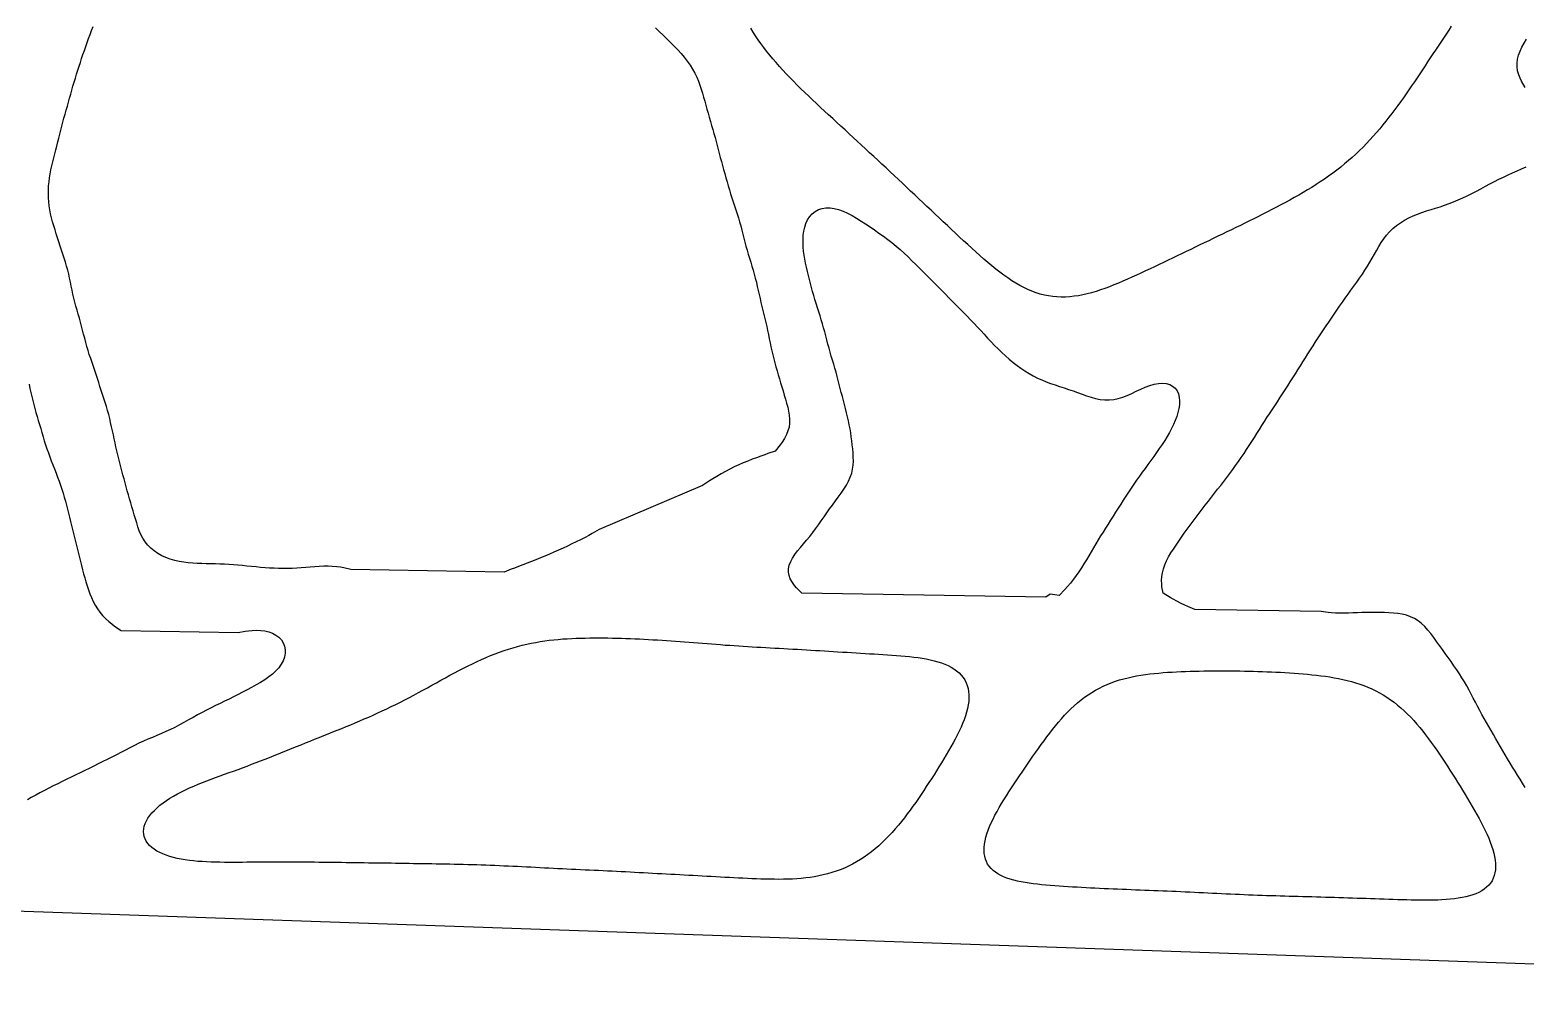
# Model space of a CAD drawing. Header units: metres. Extents: x 134 to 251, y -1 to 112.
# Drawn here: x 190.16 to 229.71, y -1.21 to 24.12 of the extents above; entities that cross this region are included whole.
import ezdxf

# ---------------------------------------------------------------- set-up
doc = ezdxf.new("R2010")
doc.units = ezdxf.units.M

msp = doc.modelspace()

# ---------------------------------------------------------------- linework, layer by layer
for points in [[(146.018, 2.336), (247.651, -1.213), (251.37, 105.298), (251.198, 104.811), (251.146, 104.324), (250.974, 103.837), (250.802, 103.35), (153.778, 106.739)], [(206.704, 24.177), (206.806, 24.078), (206.907, 23.981), (207.007, 23.884), (207.104, 23.788), (207.2, 23.692), (207.293, 23.595), (207.383, 23.496), (207.468, 23.396), (207.547, 23.293), (207.62, 23.189), (207.686, 23.084), (207.746, 22.978), (207.797, 22.872), (207.842, 22.765), (207.882, 22.658), (207.917, 22.552), (207.949, 22.445), (207.979, 22.339), (208.007, 22.232), (208.036, 22.126), (208.065, 22.019), (208.096, 21.913), (208.127, 21.806), (208.158, 21.699), (208.189, 21.593), (208.22, 21.486), (208.251, 21.38), (208.28, 21.273), (208.309, 21.167), (208.337, 21.06), (208.365, 20.954), (208.392, 20.847), (208.42, 20.741), (208.449, 20.634), (208.478, 20.528), (208.507, 20.421), (208.537, 20.315), (208.567, 20.208), (208.598, 20.102), (208.628, 19.995), (208.66, 19.889), (208.693, 19.782), (208.726, 19.676), (208.761, 19.569), (208.796, 19.463), (208.831, 19.356), (208.865, 19.249), (208.899, 19.143), (208.931, 19.036), (208.961, 18.93), (208.989, 18.823), (209.016, 18.717), (209.043, 18.61), (209.07, 18.504), (209.099, 18.397), (209.129, 18.291), (209.16, 18.184), (209.192, 18.078), (209.225, 17.971), (209.258, 17.865), (209.289, 17.758), (209.319, 17.651), (209.346, 17.545), (209.373, 17.439), (209.398, 17.332), (209.422, 17.226), (209.446, 17.119), (209.471, 17.013), (209.496, 16.906), (209.522, 16.8), (209.549, 16.693), (209.574, 16.587), (209.599, 16.48), (209.624, 16.374), (209.649, 16.267), (209.672, 16.161), (209.694, 16.055), (209.715, 15.948), (209.737, 15.842), (209.76, 15.735), (209.783, 15.629), (209.807, 15.522), (209.833, 15.416), (209.861, 15.309), (209.89, 15.203), (209.92, 15.096), (209.951, 14.99), (209.983, 14.883), (210.015, 14.777), (210.047, 14.67), (210.079, 14.564), (210.111, 14.457), (210.143, 14.351), (210.173, 14.244), (210.202, 14.137), (210.226, 14.031), (210.243, 13.925), (210.253, 13.819), (210.252, 13.714), (210.237, 13.609), (210.21, 13.507), (210.172, 13.409), (210.114, 13.304), (210.057, 13.213), (210.003, 13.138), (209.868, 12.975), (209.681, 12.909), (209.595, 12.878), (209.493, 12.841), (209.373, 12.797), (209.262, 12.755), (209.146, 12.71), (209.027, 12.661), (208.909, 12.61), (208.791, 12.556), (208.673, 12.497), (208.557, 12.436), (208.446, 12.374), (208.326, 12.302), (208.223, 12.238), (208.137, 12.183), (207.951, 12.059), (205.218, 10.899), (205.031, 10.789), (204.945, 10.742), (204.843, 10.687), (204.723, 10.624), (204.612, 10.57), (204.496, 10.515), (204.378, 10.46), (204.26, 10.406), (204.141, 10.353), (204.021, 10.299), (203.901, 10.247), (203.782, 10.195), (203.662, 10.145), (203.544, 10.097), (203.426, 10.049), (203.31, 10.004), (203.199, 9.962), (203.08, 9.916), (202.977, 9.877), (202.891, 9.844), (202.705, 9.772), (198.651, 9.843), (198.465, 9.884), (198.379, 9.897), (198.277, 9.91), (198.157, 9.922), (198.046, 9.925), (197.931, 9.924), (197.812, 9.919), (197.694, 9.911), (197.575, 9.902), (197.456, 9.892), (197.336, 9.883), (197.216, 9.876), (197.097, 9.87), (196.977, 9.867), (196.858, 9.866), (196.738, 9.868), (196.619, 9.871), (196.499, 9.877), (196.38, 9.884), (196.26, 9.894), (196.141, 9.906), (196.021, 9.918), (195.902, 9.931), (195.782, 9.944), (195.663, 9.955), (195.543, 9.965), (195.424, 9.973), (195.304, 9.979), (195.184, 9.983), (195.065, 9.986), (194.945, 9.989), (194.826, 9.991), (194.706, 9.994), (194.587, 9.999), (194.467, 10.006), (194.348, 10.017), (194.228, 10.032), (194.109, 10.052), (193.991, 10.079), (193.874, 10.113), (193.759, 10.155), (193.649, 10.205), (193.543, 10.264), (193.445, 10.33), (193.356, 10.404), (193.276, 10.486), (193.207, 10.573), (193.147, 10.666), (193.097, 10.763), (193.054, 10.864), (193.017, 10.967), (192.984, 11.071), (192.953, 11.177), (192.922, 11.283), (192.891, 11.389), (192.86, 11.495), (192.828, 11.601), (192.797, 11.708), (192.766, 11.814), (192.736, 11.92), (192.706, 12.027), (192.677, 12.133), (192.649, 12.239), (192.621, 12.345), (192.595, 12.451), (192.567, 12.558), (192.54, 12.664), (192.513, 12.77), (192.487, 12.876), (192.462, 12.982), (192.437, 13.089), (192.412, 13.195), (192.389, 13.301), (192.367, 13.407), (192.344, 13.513), (192.321, 13.619), (192.296, 13.726), (192.271, 13.832), (192.244, 13.938), (192.214, 14.044), (192.182, 14.15), (192.15, 14.257), (192.116, 14.363), (192.082, 14.469), (192.048, 14.576), (192.014, 14.682), (191.981, 14.788), (191.947, 14.895), (191.913, 15.001), (191.877, 15.107), (191.841, 15.214), (191.805, 15.32), (191.768, 15.426), (191.732, 15.532), (191.699, 15.639), (191.667, 15.745), (191.637, 15.851), (191.609, 15.958), (191.581, 16.064), (191.554, 16.17), (191.527, 16.276), (191.498, 16.382), (191.468, 16.489), (191.438, 16.595), (191.408, 16.701), (191.378, 16.807), (191.349, 16.914), (191.322, 17.02), (191.298, 17.126), (191.275, 17.232), (191.253, 17.338), (191.232, 17.444), (191.21, 17.55), (191.186, 17.657), (191.161, 17.763), (191.132, 17.869), (191.102, 17.975), (191.069, 18.081), (191.034, 18.188), (190.999, 18.294), (190.963, 18.4), (190.928, 18.507), (190.892, 18.613), (190.858, 18.719), (190.824, 18.826), (190.792, 18.932), (190.762, 19.038), (190.734, 19.144), (190.709, 19.25), (190.688, 19.357), (190.671, 19.463), (190.658, 19.569), (190.651, 19.675), (190.648, 19.78), (190.65, 19.886), (190.656, 19.992), (190.666, 20.098), (190.681, 20.203), (190.698, 20.309), (190.718, 20.414), (190.741, 20.52), (190.766, 20.625), (190.792, 20.731), (190.817, 20.836), (190.843, 20.942), (190.87, 21.047), (190.896, 21.153), (190.922, 21.258), (190.949, 21.364), (190.976, 21.469), (191.005, 21.575), (191.033, 21.68), (191.062, 21.785), (191.091, 21.891), (191.121, 21.996), (191.151, 22.102), (191.18, 22.207), (191.21, 22.313), (191.24, 22.418), (191.27, 22.523), (191.3, 22.629), (191.331, 22.734), (191.363, 22.84), (191.396, 22.945), (191.428, 23.051), (191.462, 23.156), (191.495, 23.261), (191.529, 23.367), (191.564, 23.472), (191.6, 23.577), (191.636, 23.683), (191.673, 23.788), (191.712, 23.893), (191.751, 23.999), (191.791, 24.104), (191.83, 24.209)], [(227.753, 24.22), (227.684, 24.115), (227.614, 24.009), (227.545, 23.904), (227.476, 23.798), (227.406, 23.693), (227.337, 23.587), (227.267, 23.482), (227.198, 23.376), (227.128, 23.271), (227.058, 23.165), (226.988, 23.06), (226.918, 22.954), (226.847, 22.849), (226.776, 22.744), (226.704, 22.639), (226.632, 22.534), (226.559, 22.429), (226.486, 22.324), (226.412, 22.22), (226.336, 22.116), (226.26, 22.012), (226.183, 21.909), (226.104, 21.806), (226.024, 21.704), (225.943, 21.603), (225.86, 21.503), (225.776, 21.404), (225.689, 21.306), (225.601, 21.209), (225.511, 21.113), (225.42, 21.019), (225.326, 20.926), (225.23, 20.835), (225.133, 20.746), (225.033, 20.659), (224.932, 20.573), (224.829, 20.489), (224.724, 20.407), (224.617, 20.327), (224.509, 20.249), (224.4, 20.172), (224.289, 20.097), (224.177, 20.024), (224.063, 19.953), (223.949, 19.883), (223.834, 19.814), (223.718, 19.747), (223.601, 19.681), (223.484, 19.616), (223.366, 19.552), (223.248, 19.488), (223.13, 19.426), (223.011, 19.364), (222.892, 19.303), (222.773, 19.243), (222.654, 19.183), (222.534, 19.123), (222.415, 19.064), (222.295, 19.005), (222.176, 18.946), (222.056, 18.888), (221.937, 18.83), (221.817, 18.772), (221.698, 18.714), (221.578, 18.657), (221.459, 18.599), (221.339, 18.541), (221.219, 18.484), (221.1, 18.427), (220.98, 18.369), (220.861, 18.312), (220.741, 18.254), (220.622, 18.197), (220.502, 18.139), (220.383, 18.082), (220.263, 18.024), (220.143, 17.967), (220.024, 17.909), (219.904, 17.852), (219.785, 17.795), (219.665, 17.739), (219.546, 17.683), (219.427, 17.627), (219.307, 17.573), (219.188, 17.52), (219.069, 17.468), (218.95, 17.417), (218.831, 17.369), (218.713, 17.323), (218.594, 17.279), (218.476, 17.238), (218.358, 17.2), (218.241, 17.165), (218.124, 17.135), (218.008, 17.108), (217.892, 17.086), (217.777, 17.069), (217.662, 17.056), (217.548, 17.049), (217.435, 17.048), (217.323, 17.052), (217.211, 17.062), (217.1, 17.078), (216.99, 17.1), (216.88, 17.128), (216.771, 17.162), (216.663, 17.202), (216.555, 17.247), (216.448, 17.298), (216.341, 17.355), (216.235, 17.417), (216.129, 17.483), (216.023, 17.554), (215.917, 17.629), (215.812, 17.708), (215.706, 17.791), (215.6, 17.876), (215.494, 17.965), (215.389, 18.056), (215.282, 18.149), (215.176, 18.244), (215.069, 18.34), (214.963, 18.438), (214.856, 18.537), (214.748, 18.637), (214.641, 18.737), (214.533, 18.838), (214.426, 18.939), (214.318, 19.041), (214.21, 19.143), (214.102, 19.244), (213.994, 19.346), (213.886, 19.448), (213.778, 19.55), (213.669, 19.652), (213.561, 19.754), (213.453, 19.856), (213.345, 19.957), (213.237, 20.059), (213.129, 20.161), (213.02, 20.262), (212.912, 20.364), (212.804, 20.465), (212.695, 20.566), (212.587, 20.668), (212.478, 20.769), (212.37, 20.87), (212.261, 20.971), (212.152, 21.072), (212.043, 21.172), (211.935, 21.273), (211.826, 21.373), (211.718, 21.473), (211.609, 21.573), (211.501, 21.673), (211.393, 21.773), (211.286, 21.872), (211.179, 21.971), (211.073, 22.07), (210.967, 22.168), (210.862, 22.267), (210.758, 22.365), (210.656, 22.464), (210.554, 22.562), (210.454, 22.66), (210.356, 22.759), (210.259, 22.857), (210.165, 22.956), (210.072, 23.054), (209.982, 23.154), (209.894, 23.253), (209.808, 23.353), (209.726, 23.453), (209.646, 23.554), (209.569, 23.655), (209.495, 23.756), (209.424, 23.858), (209.355, 23.961), (209.29, 24.063), (209.228, 24.167)], [(229.711, 22.597), (229.612, 22.765), (229.577, 22.841), (229.541, 22.933), (229.507, 23.04), (229.493, 23.139), (229.492, 23.242), (229.505, 23.347), (229.532, 23.452), (229.572, 23.558), (229.622, 23.663), (229.681, 23.769), (229.746, 23.875)], [(229.705, 4.073), (229.639, 4.181), (229.573, 4.288), (229.506, 4.395), (229.44, 4.503), (229.374, 4.61), (229.309, 4.717), (229.244, 4.825), (229.18, 4.932), (229.117, 5.039), (229.054, 5.147), (228.993, 5.254), (228.931, 5.361), (228.87, 5.469), (228.808, 5.576), (228.746, 5.683), (228.685, 5.791), (228.624, 5.898), (228.565, 6.005), (228.506, 6.112), (228.449, 6.22), (228.392, 6.327), (228.336, 6.434), (228.279, 6.541), (228.222, 6.648), (228.163, 6.756), (228.1, 6.863), (228.035, 6.97), (227.968, 7.078), (227.897, 7.185), (227.824, 7.292), (227.749, 7.4), (227.672, 7.507), (227.595, 7.615), (227.519, 7.722), (227.442, 7.83), (227.365, 7.936), (227.289, 8.04), (227.211, 8.142), (227.133, 8.238), (227.051, 8.328), (226.964, 8.41), (226.873, 8.481), (226.776, 8.542), (226.673, 8.59), (226.566, 8.628), (226.454, 8.656), (226.339, 8.675), (226.222, 8.687), (226.104, 8.695), (225.985, 8.7), (225.866, 8.703), (225.746, 8.704), (225.627, 8.703), (225.507, 8.702), (225.388, 8.699), (225.269, 8.695), (225.151, 8.69), (225.033, 8.686), (224.918, 8.682), (224.807, 8.681), (224.687, 8.685), (224.585, 8.691), (224.5, 8.698), (224.314, 8.725), (220.968, 8.783), (220.785, 8.86), (220.703, 8.897), (220.61, 8.942), (220.49, 9.003), (220.397, 9.055), (220.315, 9.101), (220.132, 9.215), (220.102, 9.381), (220.095, 9.457), (220.093, 9.549), (220.096, 9.655), (220.112, 9.753), (220.138, 9.856), (220.175, 9.961), (220.222, 10.065), (220.277, 10.17), (220.338, 10.276), (220.403, 10.381), (220.473, 10.487), (220.545, 10.592), (220.617, 10.698), (220.691, 10.803), (220.767, 10.908), (220.844, 11.014), (220.923, 11.119), (221.003, 11.224), (221.083, 11.329), (221.165, 11.435), (221.247, 11.54), (221.33, 11.645), (221.411, 11.75), (221.493, 11.856), (221.574, 11.961), (221.655, 12.066), (221.735, 12.171), (221.815, 12.277), (221.894, 12.382), (221.972, 12.487), (222.049, 12.593), (222.125, 12.698), (222.199, 12.803), (222.271, 12.909), (222.341, 13.014), (222.41, 13.12), (222.478, 13.225), (222.545, 13.33), (222.611, 13.436), (222.678, 13.541), (222.745, 13.647), (222.812, 13.752), (222.879, 13.858), (222.947, 13.963), (223.016, 14.069), (223.084, 14.174), (223.153, 14.28), (223.222, 14.385), (223.29, 14.491), (223.359, 14.596), (223.427, 14.702), (223.495, 14.807), (223.563, 14.912), (223.63, 15.018), (223.697, 15.123), (223.763, 15.229), (223.83, 15.334), (223.896, 15.44), (223.963, 15.545), (224.03, 15.651), (224.098, 15.756), (224.166, 15.862), (224.234, 15.967), (224.303, 16.073), (224.372, 16.178), (224.441, 16.284), (224.511, 16.389), (224.581, 16.495), (224.652, 16.6), (224.724, 16.705), (224.798, 16.811), (224.872, 16.916), (224.947, 17.022), (225.024, 17.127), (225.1, 17.232), (225.177, 17.338), (225.254, 17.443), (225.328, 17.548), (225.401, 17.654), (225.471, 17.759), (225.538, 17.865), (225.602, 17.97), (225.662, 18.076), (225.721, 18.181), (225.78, 18.286), (225.839, 18.39), (225.902, 18.492), (225.969, 18.591), (226.042, 18.688), (226.122, 18.779), (226.21, 18.865), (226.305, 18.945), (226.407, 19.018), (226.515, 19.084), (226.627, 19.143), (226.742, 19.196), (226.859, 19.244), (226.978, 19.287), (227.098, 19.327), (227.217, 19.365), (227.337, 19.403), (227.457, 19.441), (227.577, 19.481), (227.697, 19.523), (227.816, 19.569), (227.936, 19.619), (228.056, 19.672), (228.176, 19.729), (228.296, 19.789), (228.416, 19.852), (228.536, 19.916), (228.655, 19.98), (228.775, 20.043), (228.895, 20.105), (229.015, 20.166), (229.135, 20.224), (229.255, 20.281), (229.375, 20.336), (229.494, 20.389), (229.614, 20.441), (229.734, 20.493)], [(190.138, 14.74), (190.162, 14.633), (190.186, 14.527), (190.211, 14.42), (190.236, 14.314), (190.263, 14.207), (190.291, 14.101), (190.32, 13.994), (190.35, 13.887), (190.382, 13.781), (190.413, 13.674), (190.445, 13.567), (190.477, 13.461), (190.508, 13.354), (190.541, 13.247), (190.575, 13.141), (190.611, 13.034), (190.648, 12.927), (190.686, 12.82), (190.727, 12.714), (190.768, 12.607), (190.81, 12.5), (190.851, 12.393), (190.892, 12.287), (190.931, 12.18), (190.968, 12.073), (191.003, 11.966), (191.036, 11.86), (191.068, 11.753), (191.098, 11.646), (191.128, 11.54), (191.156, 11.433), (191.184, 11.327), (191.211, 11.22), (191.237, 11.113), (191.264, 11.007), (191.29, 10.9), (191.316, 10.794), (191.342, 10.687), (191.369, 10.58), (191.396, 10.474), (191.422, 10.367), (191.448, 10.261), (191.474, 10.154), (191.501, 10.048), (191.528, 9.941), (191.554, 9.834), (191.582, 9.728), (191.612, 9.621), (191.643, 9.514), (191.675, 9.408), (191.71, 9.302), (191.748, 9.197), (191.79, 9.094), (191.836, 8.993), (191.887, 8.894), (191.945, 8.8), (192.01, 8.71), (192.081, 8.625), (192.156, 8.546), (192.247, 8.466), (192.33, 8.398), (192.402, 8.343), (192.57, 8.227), (195.669, 8.173), (195.854, 8.209), (195.94, 8.22), (196.041, 8.229), (196.159, 8.235), (196.266, 8.229), (196.375, 8.215), (196.48, 8.19), (196.579, 8.153), (196.668, 8.105), (196.746, 8.046), (196.811, 7.976), (196.86, 7.896), (196.894, 7.81), (196.911, 7.717), (196.911, 7.621), (196.894, 7.523), (196.86, 7.426), (196.81, 7.331), (196.745, 7.24), (196.667, 7.154), (196.577, 7.072), (196.477, 6.995), (196.37, 6.921), (196.258, 6.851), (196.142, 6.783), (196.024, 6.717), (195.905, 6.653), (195.786, 6.59), (195.666, 6.529), (195.547, 6.469), (195.428, 6.411), (195.309, 6.353), (195.189, 6.297), (195.07, 6.239), (194.951, 6.181), (194.832, 6.12), (194.712, 6.057), (194.593, 5.992), (194.474, 5.925), (194.355, 5.857), (194.235, 5.79), (194.116, 5.725), (193.997, 5.662), (193.878, 5.603), (193.758, 5.548), (193.639, 5.496), (193.52, 5.445), (193.401, 5.395), (193.281, 5.345), (193.162, 5.293), (193.043, 5.239), (192.924, 5.182), (192.805, 5.123), (192.685, 5.062), (192.566, 5), (192.447, 4.938), (192.328, 4.876), (192.208, 4.815), (192.089, 4.754), (191.97, 4.694), (191.851, 4.634), (191.732, 4.575), (191.612, 4.517), (191.493, 4.459), (191.374, 4.401), (191.255, 4.344), (191.135, 4.286), (191.016, 4.229), (190.897, 4.171), (190.778, 4.111), (190.66, 4.051), (190.543, 3.99), (190.427, 3.928), (190.317, 3.868), (190.197, 3.801), (190.095, 3.743)]]:
    msp.add_lwpolyline(points)
for points in [[(217.385, 9.147), (217.265, 9.168), (217.146, 9.188), (217.027, 9.103), (210.579, 9.215), (210.436, 9.354), (210.383, 9.419), (210.326, 9.497), (210.27, 9.589), (210.24, 9.676), (210.224, 9.767), (210.225, 9.861), (210.245, 9.954), (210.282, 10.048), (210.332, 10.142), (210.394, 10.235), (210.466, 10.329), (210.543, 10.423), (210.623, 10.518), (210.704, 10.615), (210.785, 10.714), (210.864, 10.814), (210.941, 10.917), (211.016, 11.02), (211.09, 11.125), (211.163, 11.23), (211.237, 11.335), (211.312, 11.441), (211.388, 11.546), (211.464, 11.652), (211.541, 11.757), (211.616, 11.862), (211.688, 11.968), (211.754, 12.073), (211.811, 12.179), (211.859, 12.285), (211.895, 12.391), (211.92, 12.497), (211.934, 12.603), (211.939, 12.709), (211.937, 12.816), (211.931, 12.923), (211.921, 13.029), (211.909, 13.136), (211.897, 13.242), (211.883, 13.349), (211.868, 13.456), (211.851, 13.562), (211.832, 13.669), (211.811, 13.776), (211.786, 13.883), (211.76, 13.989), (211.733, 14.096), (211.705, 14.203), (211.677, 14.31), (211.648, 14.417), (211.62, 14.524), (211.593, 14.631), (211.565, 14.737), (211.537, 14.844), (211.509, 14.951), (211.48, 15.058), (211.449, 15.165), (211.419, 15.272), (211.387, 15.379), (211.356, 15.485), (211.325, 15.592), (211.295, 15.699), (211.266, 15.806), (211.237, 15.913), (211.209, 16.02), (211.181, 16.127), (211.151, 16.233), (211.121, 16.34), (211.09, 16.447), (211.057, 16.554), (211.023, 16.661), (210.989, 16.768), (210.955, 16.875), (210.923, 16.982), (210.891, 17.089), (210.861, 17.196), (210.832, 17.302), (210.803, 17.409), (210.776, 17.516), (210.75, 17.623), (210.724, 17.73), (210.699, 17.836), (210.676, 17.943), (210.656, 18.05), (210.638, 18.157), (210.624, 18.263), (210.613, 18.37), (210.608, 18.476), (210.609, 18.583), (210.615, 18.689), (210.629, 18.794), (210.653, 18.897), (210.686, 18.997), (210.729, 19.091), (210.784, 19.177), (210.85, 19.253), (210.928, 19.316), (211.015, 19.365), (211.111, 19.397), (211.214, 19.413), (211.322, 19.412), (211.435, 19.395), (211.55, 19.364), (211.668, 19.321), (211.786, 19.267), (211.905, 19.205), (212.024, 19.136), (212.143, 19.061), (212.263, 18.985), (212.382, 18.906), (212.5, 18.825), (212.617, 18.743), (212.733, 18.66), (212.847, 18.575), (212.959, 18.489), (213.068, 18.399), (213.176, 18.306), (213.281, 18.211), (213.386, 18.112), (213.489, 18.012), (213.591, 17.911), (213.692, 17.81), (213.792, 17.71), (213.892, 17.611), (213.99, 17.514), (214.087, 17.417), (214.182, 17.321), (214.277, 17.225), (214.372, 17.129), (214.468, 17.032), (214.564, 16.934), (214.66, 16.836), (214.755, 16.738), (214.851, 16.641), (214.946, 16.544), (215.039, 16.448), (215.131, 16.352), (215.221, 16.256), (215.31, 16.16), (215.399, 16.063), (215.489, 15.965), (215.58, 15.867), (215.672, 15.77), (215.767, 15.675), (215.864, 15.582), (215.963, 15.492), (216.063, 15.404), (216.165, 15.321), (216.268, 15.241), (216.372, 15.165), (216.478, 15.093), (216.585, 15.025), (216.695, 14.963), (216.807, 14.907), (216.921, 14.855), (217.037, 14.808), (217.154, 14.765), (217.273, 14.725), (217.392, 14.686), (217.511, 14.647), (217.63, 14.606), (217.75, 14.564), (217.869, 14.521), (217.989, 14.478), (218.108, 14.436), (218.227, 14.398), (218.347, 14.365), (218.466, 14.342), (218.586, 14.329), (218.705, 14.328), (218.825, 14.34), (218.944, 14.364), (219.064, 14.4), (219.183, 14.446), (219.303, 14.5), (219.422, 14.557), (219.542, 14.613), (219.661, 14.665), (219.779, 14.71), (219.895, 14.744), (220.008, 14.765), (220.115, 14.77), (220.215, 14.759), (220.305, 14.732), (220.383, 14.69), (220.448, 14.634), (220.499, 14.564), (220.535, 14.484), (220.557, 14.395), (220.565, 14.299), (220.561, 14.199), (220.547, 14.096), (220.523, 13.991), (220.491, 13.886), (220.452, 13.78), (220.407, 13.674), (220.356, 13.569), (220.3, 13.463), (220.238, 13.358), (220.173, 13.253), (220.104, 13.147), (220.031, 13.042), (219.958, 12.937), (219.882, 12.831), (219.805, 12.726), (219.729, 12.621), (219.654, 12.516), (219.578, 12.411), (219.504, 12.305), (219.43, 12.2), (219.358, 12.095), (219.287, 11.99), (219.216, 11.884), (219.147, 11.779), (219.078, 11.674), (219.009, 11.568), (218.941, 11.463), (218.874, 11.358), (218.807, 11.252), (218.74, 11.147), (218.674, 11.042), (218.609, 10.936), (218.543, 10.831), (218.478, 10.726), (218.413, 10.62), (218.349, 10.515), (218.286, 10.41), (218.225, 10.304), (218.163, 10.199), (218.101, 10.093), (218.038, 9.988), (217.974, 9.884), (217.906, 9.78), (217.835, 9.678), (217.763, 9.581), (217.678, 9.476), (217.602, 9.386), (217.536, 9.311)], [(211.81, 1.988), (211.702, 1.938), (211.593, 1.893), (211.482, 1.853), (211.37, 1.816), (211.257, 1.784), (211.143, 1.755), (211.028, 1.73), (210.913, 1.709), (210.796, 1.691), (210.68, 1.676), (210.562, 1.664), (210.445, 1.655), (210.326, 1.648), (210.208, 1.643), (210.09, 1.641), (209.971, 1.639), (209.852, 1.64), (209.733, 1.641), (209.614, 1.644), (209.495, 1.647), (209.375, 1.651), (209.256, 1.656), (209.137, 1.661), (209.018, 1.667), (208.898, 1.673), (208.779, 1.679), (208.66, 1.685), (208.54, 1.692), (208.421, 1.698), (208.302, 1.705), (208.182, 1.711), (208.063, 1.718), (207.944, 1.724), (207.824, 1.73), (207.705, 1.737), (207.586, 1.743), (207.466, 1.75), (207.347, 1.756), (207.228, 1.763), (207.108, 1.769), (206.989, 1.776), (206.87, 1.782), (206.751, 1.789), (206.631, 1.795), (206.512, 1.802), (206.393, 1.808), (206.273, 1.815), (206.154, 1.821), (206.035, 1.827), (205.915, 1.834), (205.796, 1.84), (205.677, 1.846), (205.558, 1.852), (205.438, 1.858), (205.319, 1.863), (205.2, 1.869), (205.08, 1.875), (204.961, 1.88), (204.842, 1.886), (204.723, 1.892), (204.603, 1.898), (204.484, 1.903), (204.365, 1.909), (204.245, 1.915), (204.126, 1.921), (204.007, 1.927), (203.888, 1.933), (203.768, 1.939), (203.649, 1.946), (203.53, 1.952), (203.41, 1.958), (203.291, 1.964), (203.172, 1.97), (203.053, 1.976), (202.933, 1.981), (202.814, 1.987), (202.695, 1.992), (202.576, 1.997), (202.456, 2.002), (202.337, 2.007), (202.218, 2.011), (202.099, 2.015), (201.979, 2.019), (201.86, 2.023), (201.741, 2.026), (201.622, 2.029), (201.502, 2.032), (201.383, 2.035), (201.264, 2.037), (201.145, 2.04), (201.025, 2.042), (200.906, 2.044), (200.787, 2.046), (200.668, 2.048), (200.548, 2.05), (200.429, 2.052), (200.31, 2.054), (200.191, 2.056), (200.071, 2.057), (199.952, 2.059), (199.833, 2.061), (199.714, 2.063), (199.595, 2.064), (199.475, 2.066), (199.356, 2.068), (199.237, 2.069), (199.118, 2.071), (198.998, 2.073), (198.879, 2.075), (198.76, 2.076), (198.641, 2.078), (198.522, 2.08), (198.402, 2.081), (198.283, 2.083), (198.164, 2.085), (198.045, 2.086), (197.925, 2.088), (197.806, 2.089), (197.687, 2.09), (197.568, 2.091), (197.449, 2.093), (197.329, 2.093), (197.21, 2.094), (197.091, 2.095), (196.972, 2.095), (196.853, 2.095), (196.733, 2.095), (196.614, 2.095), (196.495, 2.094), (196.376, 2.094), (196.257, 2.093), (196.137, 2.092), (196.018, 2.091), (195.899, 2.09), (195.78, 2.089), (195.661, 2.088), (195.542, 2.087), (195.423, 2.088), (195.305, 2.088), (195.186, 2.09), (195.068, 2.092), (194.951, 2.096), (194.834, 2.101), (194.718, 2.107), (194.604, 2.115), (194.49, 2.126), (194.378, 2.139), (194.269, 2.154), (194.161, 2.172), (194.057, 2.193), (193.955, 2.217), (193.858, 2.245), (193.765, 2.276), (193.676, 2.31), (193.593, 2.348), (193.516, 2.389), (193.445, 2.434), (193.382, 2.483), (193.326, 2.535), (193.277, 2.59), (193.237, 2.648), (193.206, 2.709), (193.183, 2.772), (193.17, 2.837), (193.166, 2.905), (193.171, 2.974), (193.185, 3.043), (193.209, 3.114), (193.241, 3.185), (193.282, 3.256), (193.331, 3.327), (193.387, 3.396), (193.452, 3.465), (193.523, 3.533), (193.6, 3.599), (193.683, 3.663), (193.772, 3.725), (193.865, 3.786), (193.962, 3.844), (194.063, 3.901), (194.168, 3.955), (194.275, 4.008), (194.384, 4.058), (194.496, 4.107), (194.609, 4.155), (194.723, 4.201), (194.839, 4.246), (194.955, 4.291), (195.073, 4.334), (195.19, 4.377), (195.308, 4.42), (195.427, 4.463), (195.546, 4.506), (195.665, 4.55), (195.784, 4.594), (195.903, 4.638), (196.022, 4.683), (196.141, 4.728), (196.26, 4.774), (196.379, 4.82), (196.499, 4.867), (196.618, 4.914), (196.737, 4.962), (196.856, 5.01), (196.976, 5.058), (197.095, 5.107), (197.214, 5.155), (197.334, 5.203), (197.453, 5.252), (197.572, 5.3), (197.691, 5.348), (197.811, 5.396), (197.93, 5.443), (198.049, 5.491), (198.168, 5.539), (198.288, 5.587), (198.407, 5.635), (198.526, 5.683), (198.646, 5.732), (198.765, 5.782), (198.884, 5.832), (199.003, 5.883), (199.123, 5.935), (199.242, 5.988), (199.361, 6.042), (199.481, 6.097), (199.6, 6.153), (199.719, 6.211), (199.839, 6.27), (199.958, 6.33), (200.077, 6.391), (200.197, 6.454), (200.316, 6.517), (200.435, 6.581), (200.554, 6.646), (200.674, 6.711), (200.793, 6.777), (200.912, 6.843), (201.032, 6.909), (201.151, 6.974), (201.27, 7.039), (201.39, 7.103), (201.509, 7.166), (201.628, 7.228), (201.748, 7.288), (201.867, 7.347), (201.986, 7.403), (202.106, 7.458), (202.225, 7.511), (202.344, 7.56), (202.464, 7.608), (202.583, 7.653), (202.702, 7.695), (202.822, 7.734), (202.941, 7.77), (203.06, 7.804), (203.18, 7.835), (203.299, 7.863), (203.418, 7.888), (203.538, 7.911), (203.657, 7.931), (203.776, 7.949), (203.895, 7.965), (204.015, 7.978), (204.134, 7.99), (204.253, 8), (204.373, 8.008), (204.492, 8.014), (204.611, 8.02), (204.731, 8.023), (204.85, 8.026), (204.969, 8.028), (205.088, 8.029), (205.208, 8.029), (205.327, 8.028), (205.446, 8.027), (205.566, 8.024), (205.685, 8.022), (205.804, 8.018), (205.924, 8.015), (206.043, 8.01), (206.162, 8.005), (206.281, 8), (206.401, 7.994), (206.52, 7.988), (206.639, 7.981), (206.759, 7.974), (206.878, 7.966), (206.997, 7.958), (207.117, 7.95), (207.236, 7.941), (207.355, 7.932), (207.474, 7.923), (207.594, 7.914), (207.713, 7.905), (207.832, 7.896), (207.952, 7.886), (208.071, 7.877), (208.19, 7.868), (208.31, 7.859), (208.429, 7.85), (208.548, 7.841), (208.668, 7.833), (208.787, 7.825), (208.906, 7.817), (209.026, 7.809), (209.145, 7.802), (209.264, 7.795), (209.384, 7.788), (209.503, 7.781), (209.622, 7.774), (209.742, 7.767), (209.861, 7.761), (209.98, 7.754), (210.1, 7.747), (210.219, 7.741), (210.338, 7.734), (210.458, 7.727), (210.577, 7.721), (210.696, 7.714), (210.816, 7.707), (210.935, 7.699), (211.055, 7.692), (211.174, 7.685), (211.293, 7.677), (211.413, 7.67), (211.532, 7.662), (211.651, 7.655), (211.771, 7.648), (211.89, 7.64), (212.009, 7.633), (212.129, 7.625), (212.248, 7.618), (212.367, 7.611), (212.486, 7.604), (212.605, 7.597), (212.723, 7.589), (212.842, 7.582), (212.96, 7.574), (213.077, 7.565), (213.193, 7.556), (213.309, 7.545), (213.424, 7.534), (213.537, 7.521), (213.649, 7.507), (213.759, 7.49), (213.866, 7.471), (213.971, 7.45), (214.073, 7.426), (214.172, 7.399), (214.267, 7.368), (214.357, 7.334), (214.444, 7.296), (214.525, 7.254), (214.6, 7.208), (214.67, 7.158), (214.734, 7.103), (214.791, 7.045), (214.842, 6.982), (214.885, 6.915), (214.922, 6.844), (214.951, 6.77), (214.973, 6.691), (214.988, 6.61), (214.996, 6.525), (214.997, 6.437), (214.991, 6.347), (214.978, 6.255), (214.959, 6.16), (214.935, 6.063), (214.905, 5.965), (214.87, 5.865), (214.83, 5.764), (214.786, 5.663), (214.739, 5.56), (214.688, 5.457), (214.634, 5.353), (214.577, 5.249), (214.519, 5.144), (214.459, 5.039), (214.397, 4.934), (214.333, 4.829), (214.269, 4.724), (214.204, 4.619), (214.138, 4.513), (214.072, 4.408), (214.004, 4.303), (213.937, 4.198), (213.868, 4.093), (213.799, 3.988), (213.729, 3.884), (213.658, 3.78), (213.587, 3.676), (213.514, 3.573), (213.44, 3.471), (213.365, 3.37), (213.288, 3.269), (213.21, 3.17), (213.13, 3.072), (213.049, 2.976), (212.965, 2.882), (212.88, 2.79), (212.793, 2.7), (212.703, 2.614), (212.612, 2.529), (212.518, 2.449), (212.423, 2.371), (212.325, 2.297), (212.226, 2.227), (212.125, 2.161), (212.021, 2.099), (211.917, 2.041)], [(228.687, 1.429), (228.626, 1.38), (228.558, 1.335), (228.485, 1.295), (228.405, 1.259), (228.321, 1.227), (228.231, 1.199), (228.138, 1.175), (228.04, 1.155), (227.939, 1.137), (227.834, 1.123), (227.727, 1.112), (227.618, 1.103), (227.506, 1.096), (227.393, 1.091), (227.278, 1.088), (227.163, 1.086), (227.046, 1.086), (226.929, 1.087), (226.811, 1.088), (226.692, 1.09), (226.574, 1.093), (226.455, 1.096), (226.335, 1.1), (226.216, 1.103), (226.097, 1.107), (225.977, 1.111), (225.858, 1.115), (225.738, 1.12), (225.619, 1.124), (225.499, 1.128), (225.38, 1.132), (225.26, 1.136), (225.141, 1.14), (225.021, 1.144), (224.902, 1.148), (224.782, 1.152), (224.663, 1.156), (224.543, 1.159), (224.424, 1.163), (224.304, 1.166), (224.185, 1.17), (224.065, 1.173), (223.946, 1.176), (223.826, 1.179), (223.707, 1.182), (223.587, 1.186), (223.468, 1.189), (223.348, 1.192), (223.229, 1.195), (223.109, 1.199), (222.99, 1.203), (222.87, 1.206), (222.751, 1.21), (222.631, 1.215), (222.512, 1.219), (222.392, 1.224), (222.273, 1.229), (222.153, 1.234), (222.034, 1.239), (221.914, 1.245), (221.795, 1.25), (221.675, 1.256), (221.556, 1.262), (221.436, 1.268), (221.317, 1.274), (221.197, 1.28), (221.078, 1.286), (220.958, 1.292), (220.839, 1.298), (220.719, 1.303), (220.6, 1.309), (220.48, 1.314), (220.361, 1.319), (220.241, 1.324), (220.122, 1.329), (220.002, 1.334), (219.883, 1.339), (219.764, 1.343), (219.644, 1.348), (219.525, 1.352), (219.405, 1.357), (219.286, 1.361), (219.166, 1.366), (219.047, 1.371), (218.927, 1.376), (218.808, 1.381), (218.688, 1.386), (218.569, 1.391), (218.45, 1.397), (218.33, 1.403), (218.211, 1.409), (218.092, 1.415), (217.973, 1.421), (217.854, 1.428), (217.735, 1.435), (217.616, 1.442), (217.498, 1.449), (217.381, 1.457), (217.264, 1.466), (217.148, 1.475), (217.033, 1.485), (216.919, 1.496), (216.806, 1.508), (216.696, 1.521), (216.587, 1.536), (216.481, 1.553), (216.377, 1.572), (216.277, 1.593), (216.18, 1.617), (216.087, 1.643), (215.998, 1.673), (215.914, 1.706), (215.836, 1.743), (215.762, 1.783), (215.695, 1.827), (215.634, 1.875), (215.58, 1.927), (215.532, 1.984), (215.491, 2.044), (215.457, 2.108), (215.431, 2.177), (215.412, 2.249), (215.4, 2.325), (215.395, 2.404), (215.397, 2.486), (215.406, 2.572), (215.421, 2.66), (215.443, 2.751), (215.471, 2.844), (215.504, 2.939), (215.542, 3.036), (215.586, 3.134), (215.633, 3.234), (215.685, 3.335), (215.74, 3.437), (215.798, 3.54), (215.858, 3.643), (215.921, 3.747), (215.986, 3.851), (216.053, 3.956), (216.121, 4.061), (216.19, 4.165), (216.26, 4.27), (216.331, 4.375), (216.402, 4.48), (216.473, 4.585), (216.545, 4.69), (216.617, 4.794), (216.69, 4.898), (216.762, 5.002), (216.835, 5.105), (216.909, 5.208), (216.983, 5.309), (217.057, 5.41), (217.133, 5.51), (217.209, 5.608), (217.286, 5.704), (217.365, 5.798), (217.445, 5.891), (217.527, 5.981), (217.61, 6.068), (217.695, 6.153), (217.782, 6.234), (217.871, 6.312), (217.961, 6.387), (218.054, 6.458), (218.149, 6.525), (218.246, 6.588), (218.345, 6.647), (218.447, 6.702), (218.55, 6.753), (218.655, 6.799), (218.761, 6.842), (218.869, 6.881), (218.979, 6.916), (219.09, 6.948), (219.203, 6.976), (219.316, 7.001), (219.431, 7.023), (219.546, 7.043), (219.662, 7.06), (219.779, 7.075), (219.897, 7.088), (220.015, 7.1), (220.133, 7.109), (220.251, 7.118), (220.37, 7.125), (220.489, 7.131), (220.608, 7.136), (220.727, 7.141), (220.847, 7.145), (220.966, 7.148), (221.085, 7.151), (221.205, 7.153), (221.324, 7.154), (221.444, 7.155), (221.563, 7.156), (221.683, 7.156), (221.802, 7.156), (221.922, 7.156), (222.041, 7.154), (222.161, 7.153), (222.28, 7.151), (222.4, 7.149), (222.519, 7.146), (222.639, 7.142), (222.758, 7.138), (222.878, 7.134), (222.997, 7.129), (223.117, 7.124), (223.236, 7.118), (223.355, 7.111), (223.475, 7.104), (223.594, 7.096), (223.713, 7.087), (223.832, 7.078), (223.951, 7.067), (224.069, 7.055), (224.187, 7.042), (224.305, 7.028), (224.423, 7.012), (224.539, 6.995), (224.655, 6.975), (224.771, 6.953), (224.885, 6.929), (224.999, 6.903), (225.111, 6.873), (225.222, 6.841), (225.332, 6.806), (225.44, 6.767), (225.547, 6.725), (225.651, 6.679), (225.755, 6.629), (225.856, 6.576), (225.955, 6.519), (226.052, 6.457), (226.148, 6.392), (226.241, 6.324), (226.332, 6.251), (226.422, 6.175), (226.509, 6.096), (226.595, 6.013), (226.679, 5.927), (226.761, 5.839), (226.841, 5.748), (226.92, 5.654), (226.997, 5.558), (227.074, 5.461), (227.149, 5.362), (227.223, 5.261), (227.296, 5.159), (227.368, 5.056), (227.439, 4.952), (227.51, 4.847), (227.58, 4.741), (227.649, 4.636), (227.718, 4.529), (227.786, 4.423), (227.854, 4.316), (227.921, 4.209), (227.987, 4.102), (228.053, 3.995), (228.119, 3.888), (228.183, 3.78), (228.247, 3.674), (228.309, 3.567), (228.371, 3.46), (228.431, 3.354), (228.489, 3.248), (228.545, 3.142), (228.599, 3.037), (228.65, 2.933), (228.698, 2.83), (228.742, 2.728), (228.783, 2.627), (228.819, 2.527), (228.851, 2.43), (228.877, 2.334), (228.898, 2.24), (228.914, 2.149), (228.922, 2.061), (228.925, 1.976), (228.92, 1.894), (228.908, 1.815), (228.889, 1.74), (228.863, 1.67), (228.83, 1.603), (228.789, 1.541), (228.742, 1.483)]]:
    msp.add_lwpolyline(points, close=True)

doc.saveas('drawing.dxf')
